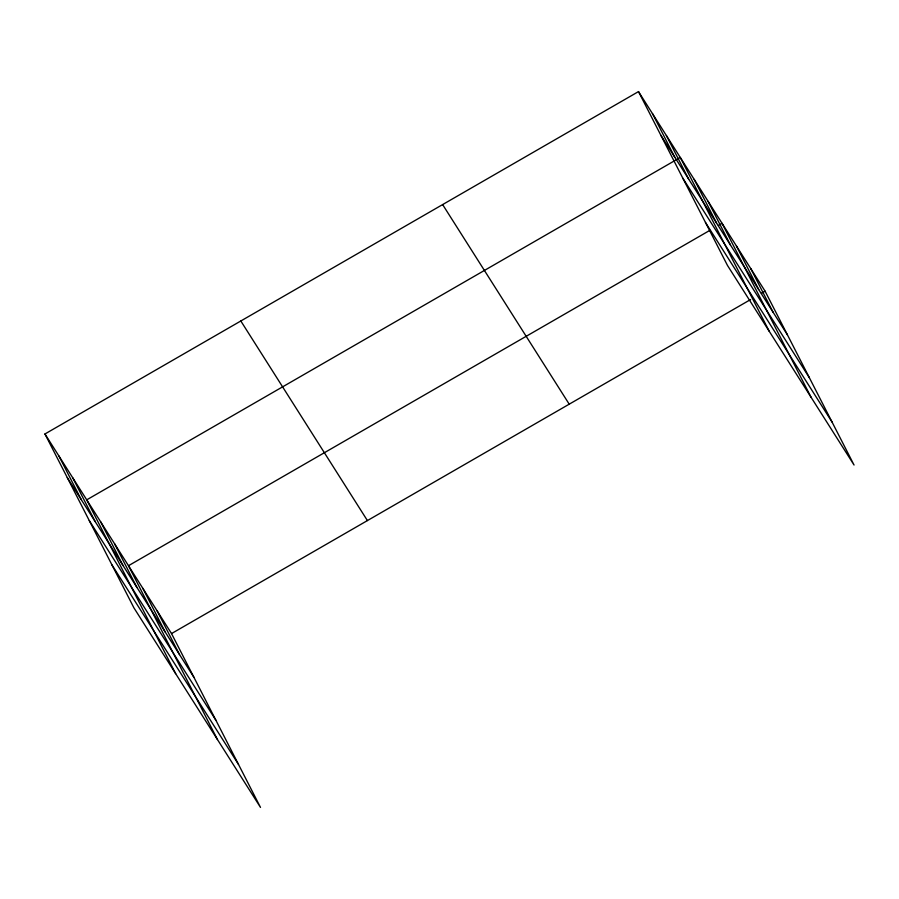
<?xml version="1.0" encoding="UTF-8"?>
<svg xmlns="http://www.w3.org/2000/svg" width="899" height="899" viewBox="0 0 899 899"><rect width="100%" height="100%" fill="white"/><g stroke="black" fill="none" stroke-linecap="round" stroke-linejoin="round"><path stroke-width="1.35" d="M44.95 433.97L171.529 633.57L260.496 807.403L133.906 607.814L44.95 433.97L638.504 91.597L765.094 291.186L854.05 465.03L727.471 265.43L638.504 91.597M709.963 230.301L128.49 565.707L217.457 739.54M718.425 225.413L722.054 223.323L811.01 397.167M171.529 633.57L750.586 299.558M761.464 293.276L765.094 291.186M660.844 135.243L787.434 334.844M682.835 178.204L809.415 377.805M705.479 222.469L832.069 422.069M442.634 204.579L569.213 404.168M240.82 320.988L367.41 520.577M67.29 477.627L193.869 677.217M89.271 520.588L215.85 720.178M111.925 564.853L238.505 764.442M750.744 268.565L773.084 312.223M736.405 245.944L758.734 289.602M708.131 201.365L730.471 245.022M694.208 179.418L716.548 223.064M769.241 331.304L680.285 157.46L86.72 499.844L175.676 673.677M666.361 135.502L688.69 179.159M652.438 113.544L674.767 157.201M157.19 610.949L179.519 654.596M142.84 588.328L165.18 631.975M114.566 543.749L136.906 587.395M100.643 521.791L122.983 565.449M72.797 477.886L95.137 521.532M58.873 455.928L81.213 499.574"/></g></svg>
